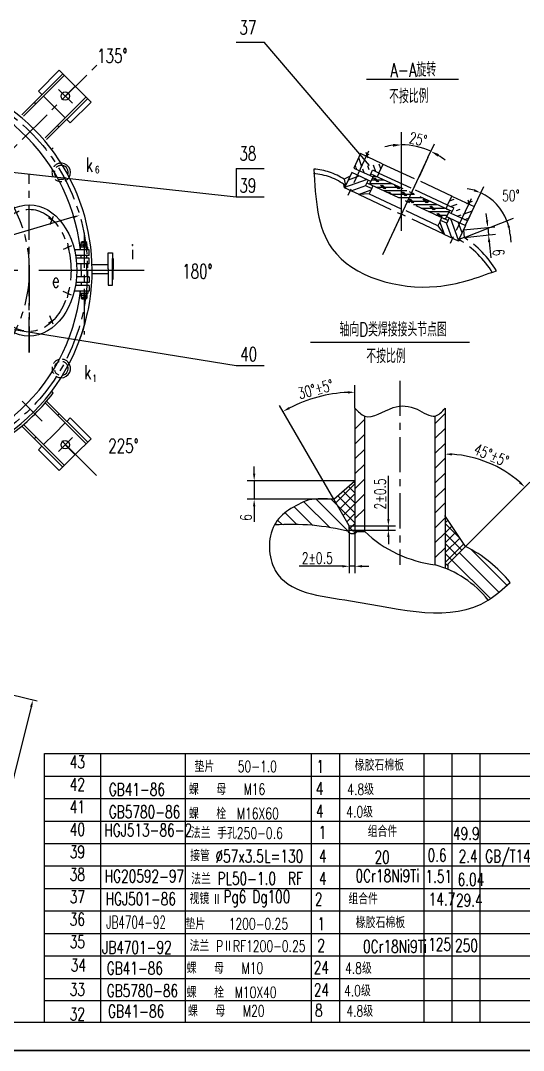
# Model space of a CAD drawing. Extents: x 0 to 594, y 0 to 841.
# Drawn here: x 215.6 to 394.3, y 0 to 366.4 of the extents above; entities that cross this region are included whole.
import ezdxf
from ezdxf.enums import TextEntityAlignment as Align

# ---------------------------------------------------------------- set-up
doc = ezdxf.new("R2010")
doc.units = 0
doc.header["$LTSCALE"] = 10
doc.header["$MEASUREMENT"] = 0
doc.linetypes.add('CENTER', pattern=[2, 1.25, -0.25, 0.25, -0.25])
doc.linetypes.add('HIDDEN', pattern=[0.375, 0.25, -0.125])
doc.layers.get('0').update_dxf_attribs({"linetype": 'CONTINUOUS'})
doc.layers.get('DEFPOINTS').update_dxf_attribs({"linetype": 'CONTINUOUS'})
for name, color, linetype in [('CC', 7, 'CONTINUOUS'), ('CENTER', 1, 'CENTER'), ('DIM', 4, 'CONTINUOUS'), ('FULL', 7, 'CONTINUOUS'), ('HIDDEN', 5, 'HIDDEN'), ('LAYER1', 1, 'CENTER'), ('LAYER2', 5, 'HIDDEN'), ('THIN', 3, 'CONTINUOUS')]:
    doc.layers.add(name, color=color, linetype=linetype)
doc.styles.add('HZ4', font='romans.shx', dxfattribs={"width": 0.7, "height": 4, "bigfont": 'hztxt.shx'})
doc.styles.add('HZ5', font='romans.shx', dxfattribs={"width": 0.7, "height": 5, "bigfont": 'hztxt.shx'})
doc.styles.add('RMO4', font='romans.shx', dxfattribs={"width": 0.7, "height": 4.5})
doc.styles.get("Standard").update_dxf_attribs({"font": 'SIMFANG.TTF', "width": 0.7, "height": 5})
doc.dimstyles.get("Standard").update_dxf_attribs({"dimtxt": 0.18, "dimasz": 0.18, "dimexe": 0.18, "dimexo": 0.0625, "dimgap": 0.09, "dimtad": 0, "dimtih": 1, "dimtoh": 1, "dimdec": 4, "dimzin": 0, "dimdsep": 46, "dimtxsty": 'Standard', "dimcen": 0.09, "dimadec": 0, "dimazin": 0, "dimtfac": 1, "dimtdec": 4, "dimtofl": 0, "dimtmove": 0, "dimatfit": 3, "dimfxl": 1, "dimtolj": 1, "dimtzin": 0, "dimarcsym": 0})
pattern_1 = [(45, (23.3994, 116.8684), (-1.767767, 1.767767), []), (135, (23.3994, 116.8684), (-1.767767, -1.767767), [])]

# ---------------------------------------------------------------- blocks, each defined once
blk = doc.blocks.new('*D27')
at = {"color": 4, "linetype": 'ByBlock'}
for p, q in [((309, 67.68), (309, 52.88)), ((311, 67.68), (311, 52.88)), ((306.5, 55.38), (291.24, 55.38)), ((311, 55.38), (309, 55.38)), ((313.5, 55.38), (316, 55.38))]:
    blk.add_line(p, q, dxfattribs=at)
for points in [[(306.5, 55.8), (306.5, 54.96), (309, 55.38)], [(313.5, 55.8), (313.5, 54.96), (311, 55.38)]]:
    blk.add_solid(points, dxfattribs=at)
at = {"layer": 'DEFPOINTS', "color": 0, "linetype": 'ByBlock'}
for p in [(309, 67.74), (311, 67.74), (309, 55.38)]:
    blk.add_point(p, dxfattribs=at)
at = {"color": 3, "linetype": 'ByBlock', "insert": (297.62, 58.28), "char_height": 4, "attachment_point": 5, "style": 'HZ4'}
blk.add_mtext('\\A1;2±0.5', dxfattribs=at)
blk = doc.blocks.new('*D28')
at = {"color": 4, "linetype": 'ByBlock'}
for p, q in [((275.19, 88.32), (275.19, 90.82)), ((310.93, 85.82), (272.69, 85.82)), ((275.19, 85.82), (275.19, 79.22)), ((303.46, 79.22), (272.69, 79.22)), ((275.19, 76.72), (275.19, 71.16))]:
    blk.add_line(p, q, dxfattribs=at)
for points in [[(274.78, 88.32), (275.61, 88.32), (275.19, 85.82)], [(274.78, 76.72), (275.61, 76.72), (275.19, 79.22)]]:
    blk.add_solid(points, dxfattribs=at)
at = {"layer": 'DEFPOINTS', "color": 0, "linetype": 'ByBlock'}
for p in [(310.99, 85.82), (275.19, 79.22), (303.52, 79.22)]:
    blk.add_point(p, dxfattribs=at)
at = {"color": 3, "linetype": 'ByBlock', "insert": (272.29, 72.69), "char_height": 4, "attachment_point": 5, "rotation": 90, "style": 'HZ4'}
blk.add_mtext('\\A1;6', dxfattribs=at)
blk = doc.blocks.new('*D29')
at = {"color": 4, "linetype": 'ByBlock'}
for p, q in [((311, 111.68), (311, 119.81)), ((303.49, 79.27), (284.23, 112.64))]:
    blk.add_line(p, q, dxfattribs=at)
blk.add_arc((311, 66.28), 51.03, 92.8071, 117.1929, dxfattribs=at)
for points in [[(308.49, 117.66), (308.51, 116.83), (311, 117.31)], [(287.87, 111.3), (287.48, 112.03), (285.48, 110.47)]]:
    blk.add_solid(points, dxfattribs=at)
at = {"layer": 'DEFPOINTS', "color": 0, "linetype": 'ByBlock'}
for p in [(302.13, 116.53), (311, 111.62), (303.52, 79.22), (309, 69.74), (311, 67.74)]:
    blk.add_point(p, dxfattribs=at)
at = {"color": 3, "linetype": 'ByBlock', "insert": (297.04, 118.37), "char_height": 4, "attachment_point": 5, "rotation": 15, "style": 'HZ4'}
blk.add_mtext('\\A1;30°±5°', dxfattribs=at)
blk = doc.blocks.new('*D30')
at = {"color": 4, "linetype": 'ByBlock'}
blk.add_line((350.36, 62.45), (373.21, 85.31), dxfattribs=at)
blk.add_arc((343.07, 55.16), 40.13, 48.5703, 86.4297, dxfattribs=at)
for points in [[(345.56, 94.8), (345.58, 95.63), (343.07, 95.29)], [(369.91, 85.55), (369.34, 84.95), (371.44, 83.54)]]:
    blk.add_solid(points, dxfattribs=at)
at = {"layer": 'DEFPOINTS', "color": 0, "linetype": 'ByBlock'}
for p in [(343.07, 111.62), (363.13, 89.91), (350.31, 62.4), (344.15, 56.25), (343.07, 54.7)]:
    blk.add_point(p, dxfattribs=at)
at = {"color": 3, "linetype": 'ByBlock', "insert": (359.54, 94.91), "char_height": 4, "attachment_point": 5, "rotation": 337.5, "style": 'HZ4'}
blk.add_mtext('\\A1;45°±5°', dxfattribs=at)
blk = doc.blocks.new('*D31')
at = {"color": 4, "linetype": 'ByBlock'}
for p, q in [((322.91, 72.24), (322.91, 87.5)), ((309.06, 69.74), (325.41, 69.74)), ((322.91, 68.28), (322.91, 69.74)), ((309.06, 68.28), (325.41, 68.28)), ((322.91, 65.78), (322.91, 63.28))]:
    blk.add_line(p, q, dxfattribs=at)
for points in [[(322.49, 72.24), (323.33, 72.24), (322.91, 69.74)], [(322.49, 65.78), (323.33, 65.78), (322.91, 68.28)]]:
    blk.add_solid(points, dxfattribs=at)
at = {"layer": 'DEFPOINTS', "color": 0, "linetype": 'ByBlock'}
for p in [(309, 69.74), (322.91, 69.74), (309, 68.28)]:
    blk.add_point(p, dxfattribs=at)
at = {"color": 3, "linetype": 'ByBlock', "insert": (320.01, 81.12), "char_height": 4, "attachment_point": 5, "rotation": 90, "style": 'HZ4'}
blk.add_mtext('\\A1;2±0.5', dxfattribs=at)
blk = doc.blocks.new('*D44')
at = {"color": 4, "linetype": 'ByBlock'}
for p, q in [((381.38, 295.31), (381.13, 297.79)), ((373.04, 291.94), (384.12, 293.07)), ((373.32, 289.26), (384.4, 290.39)), ((381.64, 292.82), (381.91, 290.14)), ((382.17, 287.65), (382.75, 282.03))]:
    blk.add_line(p, q, dxfattribs=at)
for points in [[(381.8, 295.35), (380.97, 295.26), (381.64, 292.82)], [(382.58, 287.69), (381.75, 287.61), (381.91, 290.14)]]:
    blk.add_solid(points, dxfattribs=at)
at = {"layer": 'DEFPOINTS', "color": 0, "linetype": 'ByBlock'}
for p in [(372.98, 291.93), (381.91, 290.14), (373.26, 289.25)]:
    blk.add_point(p, dxfattribs=at)
at = {"color": 3, "linetype": 'ByBlock', "insert": (385.47, 283.9), "char_height": 4, "attachment_point": 5, "rotation": 275.8668, "style": 'HZ4'}
blk.add_mtext('\\A1;6', dxfattribs=at)
blk = doc.blocks.new('*D84')
at = {"color": 4, "linetype": 'ByBlock'}
for p, q in [((187.28, 132.84), (221.38, 124.32)), ((219.32, 122.26), (201.49, 50.88)), ((165.82, 57.21), (202.34, 48.09))]:
    blk.add_line(p, q, dxfattribs=at)
for points in [[(218.92, 122.36), (219.72, 122.16), (219.93, 124.69)], [(201.09, 50.98), (201.9, 50.78), (200.89, 48.45)]]:
    blk.add_solid(points, dxfattribs=at)
at = {"layer": 'DEFPOINTS', "color": 0, "linetype": 'ByBlock'}
for p in [(187.22, 132.85), (165.76, 57.22), (200.89, 48.45)]:
    blk.add_point(p, dxfattribs=at)
at = {"color": 3, "linetype": 'ByBlock', "insert": (203.85, 73.33), "char_height": 4.5, "attachment_point": 5, "rotation": 75.9773, "style": 'RMO4'}
blk.add_mtext('\\A1;1000', dxfattribs=at)
blk = doc.blocks.new('*D100')
at = {"color": 4, "linetype": 'ByBlock'}
blk.add_line((234.14, 296.41), (105.02, 258.63), dxfattribs=at)
for points in [[(234.03, 296.81), (234.26, 296.01), (236.54, 297.11)], [(104.9, 259.03), (105.13, 258.23), (102.62, 257.93)]]:
    blk.add_solid(points, dxfattribs=at)
at = {"layer": 'DEFPOINTS', "color": 0, "linetype": 'ByBlock'}
for p in [(236.54, 297.11), (102.62, 257.93)]:
    blk.add_point(p, dxfattribs=at)
at = {"color": 3, "linetype": 'ByBlock', "insert": (168.7, 280.54), "char_height": 4.5, "attachment_point": 5, "rotation": 16.3101, "style": 'RMO4'}
blk.add_mtext('\\A1;∅1310', dxfattribs=at)

msp = doc.modelspace()

# ---------------------------------------------------------------- hatches: boundary and pattern name
h = msp.add_hatch()
h.set_pattern_fill('ANSI31', color=3, scale=0.64, angle=65, style=0)
h.set_pattern_definition([(110, (-109.5418, 311.1828), (-1.909455, -0.694985), [])])
edge = h.paths.add_edge_path()
edge.add_line((342.95875, 312.12548), (344.45186, 315.32748))
edge.add_line((342.95875, 312.12548), (340.75281, 313.15412))
edge.add_line((339.81759, 311.25127), (340.71346, 313.17247))
edge.add_line((334.04401, 313.94353), (339.81759, 311.25127))
edge.add_line((336.433, 319.06674), (334.04401, 313.94353))
edge.add_line((344.13111, 315.47705), (336.433, 319.06674))
h = msp.add_hatch()
h.set_pattern_fill('ANSI31', color=3, scale=0.64, angle=-25, style=0)
h.set_pattern_definition([(20, (-109.5418, 311.1828), (-0.694985, 1.909455), [])])
h.paths.add_polyline_path([(335.89122, 304.50601), (330.75915, 306.89913), (333.29745, 312.34253), (339.07103, 309.65027), (338.17516, 307.72907), (340.42044, 306.68207), (339.52457, 304.76087)])
h = msp.add_hatch()
h.set_pattern_fill('ANSI31', color=3, scale=0.64, angle=65, style=0)
h.set_pattern_definition([(20, (657.4757, -46.4834), (0.694985, -1.909455), [])])
edge = h.paths.add_edge_path()
edge.add_line((367.3361, 300.75813), (368.82922, 303.96013))
edge.add_line((367.3361, 300.75813), (369.54204, 299.72948))
edge.add_line((368.68552, 297.78993), (369.58139, 299.71113))
edge.add_line((374.4591, 295.09767), (368.68552, 297.78993))
edge.add_line((376.84809, 300.22087), (374.4591, 295.09767))
edge.add_line((369.14998, 303.81056), (376.84809, 300.22087))
h = msp.add_hatch()
h.set_pattern_fill('ANSI31', color=3, scale=0.64, angle=-25, style=0)
h.set_pattern_definition([(110, (657.4757, -46.4834), (1.909455, 0.694985), [])])
h.paths.add_polyline_path([(366.04217, 290.44639), (371.17424, 288.05326), (373.71254, 293.49667), (367.93896, 296.18893), (367.04309, 294.26773), (364.7978, 295.31472), (363.90193, 293.39352)])
at = {"layer": 'FULL'}
h = msp.add_hatch(dxfattribs=at)
h.set_pattern_fill('CORK', color=3, scale=10, style=0)
h.set_pattern_definition([(0, (-0.8369, -37.8117), (0, 1.25), []), (135, (-0.212, -38.4367), (-2.5, -2.5), [1.767767, -1.767767]), (135, (0.1006, -38.4367), (-2.5, -2.5), [1.767767, -1.767767]), (135, (0.413, -38.4367), (-2.5, -2.5), [1.767767, -1.767767])])
h.paths.add_polyline_path([(350.96669, 302.93375), (350.96669, 306.83201), (341.07848, 311.44296), (339.58536, 308.24096)])
h.paths.add_polyline_path([(366.52876, 295.67704), (368.02188, 298.87905), (354.55018, 305.161), (353.05706, 301.959)])
h.paths.add_polyline_path([(354.55018, 305.161), (350.96669, 306.83201), (350.96669, 302.93375), (353.05706, 301.959)])
at = {"layer": 'THIN'}
h = msp.add_hatch(dxfattribs=at)
h.set_pattern_fill('ANSI37', color=256, scale=20, style=0)
h.set_pattern_definition(pattern_1)
edge = h.paths.add_edge_path()
edge.add_line((332.39576, 186.60856), (326.92335, 196.08704))
edge.add_line((326.92335, 196.08704), (334.39293, 202.68897))
edge.add_line((334.39576, 202.04392), (334.39576, 184.60856))
edge.add_line((332.39576, 184.60856), (332.39576, 186.60856))
edge.add_arc((333.55218, 185.94022), 2.09645, 216.2643265, 313.3581592)
h = msp.add_hatch(dxfattribs=at)
h.set_pattern_fill('ANSI31', color=256, scale=30, angle=90, style=0)
h.set_pattern_definition([(135, (23.3994, 116.8684), (-2.65165, -2.65165), [])])
edge = h.paths.add_edge_path()
edge.add_spline(control_points=[(317.99122, 195.94482), (315.51525, 194.85571), (310.81168, 192.78674), (306.98944, 189.10864), (305.79851, 186.95509)], knot_values=[0, 0, 0, 0, 8.086641915, 15.36205165, 15.362051651, 15.362051651, 15.362051651], degree=3, periodic=0)
edge.add_arc((311.61614, 100.98684), 86.16487, 76.044921, 93.8714116, ccw=False)
edge.add_line((332.39576, 184.60856), (332.39576, 186.60856))
edge.add_line((332.39576, 186.60856), (326.92335, 196.08704))
edge.add_arc((323.23916, 146.91215), 49.31271, 85.7153954, 96.1090773)
edge = h.paths.add_edge_path()
edge.add_spline(control_points=[(381.81128, 160.23028), (384.51811, 161.94309), (387.05902, 164.22264), (389.59993, 166.5022)], knot_values=[109.343336583, 109.343336583, 109.343336583, 109.343336583, 119.343336583, 119.343336583, 119.343336583, 119.343336583], degree=3, periodic=0)
edge.add_arc((352.52718, 136.64886), 47.59843, 38.8432319, 63.5727381)
edge.add_line((373.7114, 179.27326), (367.55261, 173.11447))
edge.add_line((367.55261, 173.11447), (367.55261, 171.11447))
edge.add_arc((352.52718, 136.64886), 37.59843, 38.8432319, 66.4449972, ccw=False)
h = msp.add_hatch(dxfattribs=at)
h.set_pattern_fill('ANSI37', color=256, scale=20, style=0)
h.set_pattern_definition(pattern_1)
h.paths.add_polyline_path([(366.47096, 171.56609, -0.007794309), (367.55261, 171.11447), (367.55261, 173.11447), (373.7114, 179.27326), (366.47096, 190.09138)])
h.paths.add_polyline_path([(315.29832, 178.14718), (326.73536, 178.14718), (326.73536, 172.14718), (315.29832, 172.14718)], flags=9)

# ---------------------------------------------------------------- linework, layer by layer
at = {"color": 4}
msp.add_line((350.96669, 291.63468), (350.96669, 326.68378), dxfattribs=at)
at = {"color": 4, "linetype": 'ByBlock'}
for p, q in [((360.37334, 317.64881), (362.68319, 322.60231)), ((373.73895, 293.55331), (380.18697, 307.38111)), ((373.31498, 289.27238), (390.78219, 296.0735)), ((389.61341, 290.30305), (389.88123, 287.55958))]:
    msp.add_line(p, q, dxfattribs=at)
at = {"color": 7}
for p, q in [((244, 105.61595), (244, 10)), ((274, 105.61595), (274, 10))]:
    msp.add_line(p, q, dxfattribs=at)
at = {"color": 4, "linetype": 'ByBlock'}
for centre, radius, start, end in [((350.96669, 297.4762), 24.72359, 96.9566328, 103.9132657), ((350.96669, 297.4762), 24.72359, 65, 90), ((350.96669, 297.4762), 24.72359, 51.0867343, 58.0433672), ((371.39393, 288.5244), 18.30609, 72.830783, 80.661566), ((371.39393, 288.5244), 18.30609, 21.2741863, 65), ((371.39393, 288.5244), 18.30609, 5.5757496, 21.2741863), ((371.39393, 288.5244), 18.30609, 5.6126203, 13.4434033)]:
    msp.add_arc(centre, radius, start, end, dxfattribs=at)
for centre, radius, start, end in [((230.00443, 312.40598), 3.29526, 328.4421874, 102.000438), ((230.00443, 312.40598), 2.47884, 340.29799, 79.70201), ((230.00443, 242.63423), 3.29526, 268.4421874, 42.000438), ((230.00443, 242.63423), 2.47884, 280.29799, 19.70201)]:
    msp.add_arc(centre, radius, start, end)
msp.add_ellipse((218.58033, 277.5201), major_axis=(0.05407, 23.36996), ratio=0.724906353)
at = {"color": 3}
msp.add_spline([(319.77954, 313.54774), (326.37471, 285.17935), (363.48959, 271.79329), (384.73528, 277.39843)], degree=3, dxfattribs=at)
at = {"color": 4, "linetype": 'ByBlock'}
for points in [[(347.94189, 322.51686), (348.00256, 321.5187), (350.96669, 322.19979)], [(363.81392, 318.01341), (364.29074, 318.8924), (361.41534, 319.88338)], [(376.94769, 306.40348), (376.6479, 305.62594), (379.13042, 305.11534)], [(388.80075, 292.65597), (389.59612, 292.9046), (388.45255, 295.16642)]]:
    msp.add_solid(points, dxfattribs=at)
at = {"layer": 'CENTER'}
msp.add_circle((169.58033, 277.5201), 69.77174, dxfattribs=at)
msp.add_ellipse((218.58033, 277.5201), major_axis=(0, 21.74179), ratio=0.68536378, dxfattribs=at)
at = {"layer": 'DEFPOINTS', "color": 0, "linetype": 'ByBlock'}
for p in [(350.96669, 326.68378), (383.05658, 302.63451), (373.71254, 293.49667), (350.96669, 291.63468), (371.17424, 288.05326), (371.39393, 288.5244), (373.25674, 289.24971), (344.24766, 283.06719)]:
    msp.add_point(p, dxfattribs=at)
at = {"layer": 'DEFPOINTS', "color": 4, "linetype": 'ByBlock'}
for p in [(358.0575, 321.16114), (360.37334, 317.64881)]:
    msp.add_point(p, dxfattribs=at)
at = {"layer": 'DIM'}
for p, q in [((339.58591, 314.85748), (302.19545, 358.72524)), ((208.24619, 312.92243), (292.19545, 303.73667)), ((292.19545, 313.73667), (292.19545, 303.73667)), ((119.43551, 271.50859), (292.19545, 243.73667))]:
    msp.add_line(p, q, dxfattribs=at)
at = {"layer": 'DIM', "color": 3}
msp.add_line((594, 0), (0, 0), dxfattribs=at)
at = {"layer": 'FULL'}
for p, q in [((292.19545, 358.72524), (302.19545, 358.72524)), ((229.29478, 348.75471), (221.87016, 341.33009)), ((234.97332, 343.07617), (229.29478, 348.75471)), ((215.95773, 332.89942), (230.5539, 347.49559)), ((231.11959, 346.9299), (216.5694, 332.37972)), ((221.87016, 341.33009), (223.12928, 340.07097)), ((235.0428, 343.18901), (234.95164, 343.09785)), ((234.97332, 343.07617), (240.65186, 337.39763)), ((235.08617, 343.14565), (234.995, 343.05449)), ((221.00803, 336.81835), (220.44235, 337.38403)), ((223.69497, 339.50528), (227.5487, 335.65155)), ((238.82705, 339.22244), (224.27687, 324.67225)), ((224.79657, 324.06058), (239.39274, 338.65675)), ((240.65186, 337.39763), (233.22724, 329.97301)), ((231.40243, 331.79782), (227.5487, 335.65155)), ((233.22724, 329.97301), (231.96812, 331.23213)), ((228.7155, 329.11088), (229.28118, 328.5452)), ((292.19545, 313.73667), (302.19545, 313.73667)), ((330.75915, 306.89913), (330.48674, 308.03729)), ((332.67201, 311.00127), (330.55757, 310.01492)), ((330.55757, 310.01492), (331.12051, 307.69197)), ((292.19545, 303.73667), (302.19545, 303.73667)), ((225.42134, 296.3025), (227.6907, 294.77535)), ((227.11741, 296.6441), (225.99403, 293.71542)), ((372.98145, 291.92883), (373.25674, 289.24971)), ((233.60349, 286.27843), (230.73824, 285.00189)), ((232.16264, 287.23619), (232.68746, 284.55165)), ((237.42655, 287.72349), (237.12655, 287.42349)), ((237.12655, 285.74499), (237.12655, 287.42349)), ((239.06879, 287.2549), (237.14024, 287.2549)), ((238.78779, 287.72349), (237.42655, 287.72349)), ((239.08779, 287.42349), (238.78779, 287.72349)), ((239.08779, 285.74499), (239.08779, 287.42349)), ((371.17424, 288.05326), (371.8518, 288.24535)), ((373.25674, 289.24971), (371.39393, 288.5244)), ((239.90497, 284.85846), (234.67261, 284.85846)), ((239.90497, 282.85846), (235.07938, 282.85846)), ((236.67113, 285.74499), (236.67113, 284.85987)), ((239.48577, 285.74499), (236.67113, 285.74499)), ((237.12655, 281.85846), (237.12655, 282.85846)), ((239.08779, 281.85846), (239.08779, 282.85846)), ((239.48577, 284.85987), (239.48577, 285.74499)), ((239.90497, 282.85846), (239.90497, 284.85846)), ((246.62753, 278.06362), (246.62753, 283.81362)), ((246.62753, 283.81362), (248.22753, 283.81362)), ((248.22753, 283.81362), (248.22753, 278.06362)), ((239.90497, 281.85846), (235.23173, 281.85846)), ((239.90497, 279.85846), (235.43898, 279.85846)), ((237.12655, 277.5201), (237.12655, 279.85846)), ((239.08779, 277.5201), (239.08779, 279.85846)), ((239.90497, 279.80287), (239.90497, 281.85846)), ((240.94808, 279.66571), (246.62753, 279.66571)), ((248.22753, 281.78667), (248.47442, 281.78667)), ((248.22753, 278.06362), (248.22753, 281.78667)), ((248.47442, 281.78667), (248.47442, 277.97054)), ((239.90497, 275.18175), (235.43898, 275.18175)), ((237.12655, 277.5201), (237.12655, 275.18175)), ((239.08779, 277.5201), (239.08779, 275.18175)), ((239.90497, 275.23734), (239.90497, 273.18175)), ((240.94808, 276.46571), (246.62753, 276.46571)), ((246.62753, 278.0678), (246.62753, 272.3178)), ((248.22753, 278.0678), (248.22753, 274.34475)), ((248.22753, 272.3178), (248.22753, 278.0678)), ((248.47442, 274.34475), (248.47442, 278.16088)), ((239.90497, 272.18175), (235.07938, 272.18175)), ((239.90497, 273.18175), (235.23173, 273.18175)), ((237.12655, 273.18175), (237.12655, 272.18175)), ((239.08779, 273.18175), (239.08779, 272.18175)), ((239.90497, 272.18175), (239.90497, 270.18175)), ((246.62753, 272.3178), (248.22753, 272.3178)), ((248.22753, 274.34475), (248.47442, 274.34475)), ((233.60349, 268.76178), (230.73824, 270.03832)), ((232.16264, 267.80402), (232.68746, 270.48856)), ((239.90497, 270.18175), (234.67261, 270.18175)), ((236.67113, 269.29522), (236.67113, 270.18034)), ((239.48577, 269.29522), (236.67113, 269.29522)), ((237.12655, 269.29522), (237.12655, 267.61672)), ((237.42655, 267.31672), (237.12655, 267.61672)), ((239.06879, 267.78531), (237.14024, 267.78531)), ((239.08779, 267.61672), (238.78779, 267.31672)), ((239.08779, 269.29522), (239.08779, 267.61672)), ((239.48577, 270.18034), (239.48577, 269.29522)), ((238.78779, 267.31672), (237.42655, 267.31672)), ((225.42134, 258.73771), (227.6907, 260.26486)), ((227.11741, 258.39611), (225.99403, 261.32479)), ((318.66507, 251.9343), (375.15741, 251.9343)), ((292.19545, 243.73667), (302.19545, 243.73667)), ((224.79657, 230.97963), (239.39274, 216.38346)), ((238.82705, 215.81777), (224.27687, 230.36796)), ((334.39576, 228.48947), (334.39576, 202.04392)), ((366.47096, 228.48947), (366.47096, 171.56609)), ((228.7155, 225.92933), (229.28118, 226.49501)), ((233.22724, 225.0672), (231.96812, 223.80808)), ((240.65186, 217.64258), (233.22724, 225.0672)), ((337.89576, 184.60856), (337.89576, 225.70338)), ((362.97096, 172.76768), (362.97096, 225.70338)), ((215.95773, 222.14079), (230.5539, 207.54462)), ((231.11959, 208.11031), (216.5694, 222.66049)), ((231.40243, 223.24239), (227.5487, 219.38866)), ((221.00803, 218.22186), (220.44235, 217.65618)), ((223.69497, 215.53493), (227.5487, 219.38866)), ((234.97332, 211.96404), (240.65186, 217.64258)), ((221.87016, 213.71012), (223.12928, 214.96924)), ((229.29478, 206.2855), (221.87016, 213.71012)), ((234.97332, 211.96404), (229.29478, 206.2855)), ((235.0428, 211.85119), (234.95164, 211.94236)), ((235.08617, 211.89456), (234.995, 211.98572)), ((326.92335, 196.08704), (334.39293, 202.68897)), ((334.39576, 202.04392), (334.39576, 184.60856)), ((332.39576, 186.60856), (326.92335, 196.08704)), ((373.7114, 179.27326), (366.34752, 190.27581)), ((332.39576, 184.60856), (332.39576, 186.60856)), ((334.39576, 184.60856), (337.89576, 184.60856)), ((367.55261, 173.11447), (373.7114, 179.27326)), ((367.55261, 171.11447), (367.55261, 173.11447)), ((25, 10), (584, 10))]:
    msp.add_line(p, q, dxfattribs=at)
for centre, radius in [((231.43086, 339.53371), 1.5), ((238.10717, 286.47391), 0.38827), ((238.10717, 268.5663), 0.38827), ((231.43086, 215.5065), 1.5)]:
    msp.add_circle(centre, radius, dxfattribs=at)
for centre, radius, start, end in [((169.58033, 277.5201), 67.61008, 6.2311224, 353.7688776), ((333.55218, 185.94022), 2.09645, 216.2643265, 313.3581592)]:
    msp.add_arc(centre, radius, start, end, dxfattribs=at)
at = {"layer": 'HIDDEN'}
for centre, radius, start, end in [((230.00443, 312.40598), 3.29526, 99.0877731, 328.4421874), ((230.00443, 312.40598), 2.47884, 79.70201, 340.29799), ((230.00443, 242.63423), 3.29526, 39.0877731, 268.4421874), ((230.00443, 242.63423), 2.47884, 19.70201, 280.29799)]:
    msp.add_arc(centre, radius, start, end, dxfattribs=at)
at = {"layer": 'LAYER1'}
for p, q in [((173.67099, 281.61076), (244.14093, 352.08071)), ((231.41424, 339.55034), (229.05047, 341.91411)), ((229.05047, 341.91411), (233.9553, 337.00928)), ((234.94978, 343.08587), (231.41424, 339.55034)), ((218.59789, 248.3515), (218.59789, 311.7037)), ((238.10717, 290.93701), (238.10717, 254.66127)), ((239.3294, 286.47391), (236.56689, 286.47391)), ((218.58033, 277.5201), (218.59789, 248.3515)), ((239.3294, 268.5663), (236.56689, 268.5663)), ((350.43336, 238.24078), (350.43336, 172.76768)), ((229.05047, 213.1261), (233.9553, 218.03093)), ((231.41424, 215.48987), (229.05047, 213.1261)), ((234.94978, 211.95434), (231.41424, 215.48987))]:
    msp.add_line(p, q, dxfattribs=at)
at = {"layer": 'LAYER1', "color": 7, "linetype": 'Continuous'}
for p, q in [((338.5288, 345.53475), (371.22835, 345.53475)), ((227.14624, 321.11059), (226.57317, 320.54175)), ((337.92833, 318.3029), (339.52565, 318.88428)), ((338.30447, 319.60827), (339.05554, 317.54471)), ((376.05996, 302.00259), (373.99641, 301.25152)), ((375.30178, 300.87538), (374.7204, 302.4727)), ((227.14624, 233.92962), (226.57317, 234.49846))]:
    msp.add_line(p, q, dxfattribs=at)
at = {"layer": 'LAYER1', "color": 7}
for p, q in [((336.433, 319.06674), (334.04401, 313.94353)), ((344.13111, 315.47705), (336.433, 319.06674)), ((342.95875, 312.12548), (344.45186, 315.32748)), ((344.13111, 315.47705), (356.64054, 309.6438)), ((333.29745, 312.34253), (330.75915, 306.89913)), ((339.07103, 309.65027), (333.29745, 312.34253)), ((334.04401, 313.94353), (339.81759, 311.25127)), ((341.07848, 311.44296), (339.58536, 308.24096)), ((339.81759, 311.25127), (340.71346, 313.17247)), ((340.11621, 311.89167), (354.55018, 305.161)), ((342.95875, 312.12548), (340.75281, 313.15412)), ((342.95875, 312.12548), (342.35761, 310.83634)), ((342.95875, 312.12548), (355.14742, 306.4418)), ((339.07103, 309.65027), (338.17516, 307.72907)), ((338.6231, 308.68967), (353.05706, 301.959)), ((339.07103, 309.65027), (340.0166, 309.20934)), ((339.81759, 311.25127), (340.76316, 310.81034)), ((369.14998, 303.81056), (356.64054, 309.6438)), ((335.89122, 304.50601), (330.75915, 306.89913)), ((339.52457, 304.76087), (335.89122, 304.50601)), ((335.89122, 304.50601), (350.96669, 297.4762)), ((338.17516, 307.72907), (340.42044, 306.68207)), ((340.42044, 306.68207), (339.52457, 304.76087)), ((339.52457, 304.76087), (351.63694, 299.11278)), ((340.42044, 306.68207), (340.92333, 307.76052)), ((368.98414, 298.43033), (354.55018, 305.161)), ((367.3361, 300.75813), (355.14742, 306.4418)), ((367.49102, 295.22833), (353.05706, 301.959)), ((367.3361, 300.75813), (366.73497, 299.46899)), ((367.3361, 300.75813), (368.82922, 303.96013)), ((367.3361, 300.75813), (369.54204, 299.72948)), ((369.14998, 303.81056), (376.84809, 300.22087)), ((366.04217, 290.44639), (350.96669, 297.4762)), ((363.90193, 293.39352), (351.78957, 299.04161)), ((368.02188, 298.87905), (366.52876, 295.67704)), ((368.68552, 297.78993), (367.73995, 298.23086)), ((368.68552, 297.78993), (369.58139, 299.71113)), ((374.4591, 295.09767), (368.68552, 297.78993)), ((376.84809, 300.22087), (374.4591, 295.09767)), ((364.7978, 295.31472), (363.90193, 293.39352)), ((363.90193, 293.39352), (366.04217, 290.44639)), ((364.7978, 295.31472), (365.30069, 296.39317)), ((367.04309, 294.26773), (364.7978, 295.31472)), ((367.93896, 296.18893), (366.99339, 296.62986)), ((367.93896, 296.18893), (367.04309, 294.26773)), ((367.93896, 296.18893), (373.71254, 293.49667)), ((373.71254, 293.49667), (371.17424, 288.05326)), ((366.04217, 290.44639), (371.17424, 288.05326))]:
    msp.add_line(p, q, dxfattribs=at)
at = {"layer": 'LAYER1', "ltscale": 3}
msp.add_line((259.52035, 277.5201), (163.79526, 277.5201), dxfattribs=at)
at = {"layer": 'LAYER1', "ltscale": 4}
msp.add_line((173.67099, 273.42945), (242.57383, 204.5266), dxfattribs=at)
at = {"layer": 'LAYER1'}
msp.add_circle((169.58033, 277.5201), 49, dxfattribs=at)
at = {"layer": 'LAYER1', "color": 7, "linetype": 'Continuous'}
for centre, radius, start, end in [((169.58033, 277.5201), 71.4, 339.6464762, 267.6742154), ((169.58033, 277.5201), 71.4, 267.6742154, 347.8727231), ((169.51568, 277.42168), 72.2, 307.0407649, 322.9592351), ((323.23916, 146.91215), 49.31271, 85.7153954, 96.1090773), ((368.49023, 216.96818), 44.54208, 226.5933917, 262.8996906), ((352.52718, 136.64886), 47.59843, 38.8432319, 63.5727381), ((352.52718, 136.64886), 37.59843, 38.8432319, 73.8727356)]:
    msp.add_arc(centre, radius, start, end, dxfattribs=at)
at = {"layer": 'LAYER1', "color": 7}
for centre, radius, start, end in [((318.20086, 290.52404), 21.47776, 52.875539, 86.0775145), ((318.20086, 290.52404), 23.07776, 57.6263706, 86.0775145), ((353.47239, 258.60319), 34.87779, 31.0142703, 59.084876), ((353.47239, 258.60319), 36.47779, 31.0142703, 57.1550903)]:
    msp.add_arc(centre, radius, start, end, dxfattribs=at)
at = {"layer": 'LAYER2', "color": 1, "linetype": 'CENTER'}
for p, q in [((339.29848, 319.9724), (331.87396, 304.05047)), ((375.69997, 302.99811), (368.27545, 287.07618))]:
    msp.add_line(p, q, dxfattribs=at)
at = {"layer": 'LAYER2', "color": 4, "ltscale": 3}
msp.add_line((360.37334, 317.64881), (344.24766, 283.06719), dxfattribs=at)
at = {"layer": 'LAYER2', "color": 4, "linetype": 'Continuous', "ltscale": 3}
msp.add_line((360.37334, 317.64881), (344.24766, 283.06719), dxfattribs=at)
at = {"layer": 'THIN'}
for p, q in [((334.39576, 221.0361), (337.89576, 224.5361)), ((362.97096, 223.0948), (366.47096, 226.5948)), ((362.97096, 217.7915), (366.47096, 221.2915)), ((334.39576, 215.7328), (337.89576, 219.2328)), ((334.39576, 210.4295), (337.89576, 213.9295)), ((362.97096, 212.4882), (366.47096, 215.9882)), ((362.97096, 207.1849), (366.47096, 210.6849)), ((334.39576, 205.1262), (337.89576, 208.6262)), ((362.97096, 201.8816), (366.47096, 205.3816)), ((334.39576, 199.8229), (337.89576, 203.3229)), ((334.39576, 194.5196), (337.89576, 198.0196)), ((362.97096, 196.5783), (366.47096, 200.0783)), ((362.97096, 191.275), (366.47096, 194.775)), ((334.39576, 189.2163), (337.89576, 192.7163)), ((362.97096, 185.9717), (366.47096, 189.4717)), ((362.97096, 180.6684), (366.47096, 184.1684)), ((362.97096, 175.36509), (366.47096, 178.86509)), ((224, 105.61595), (404, 105.61595)), ((224, 97.61595), (404, 97.61595)), ((224, 89.61595), (404, 89.61595)), ((224, 81.61595), (404, 81.61595)), ((224, 73.61595), (404, 73.61595)), ((224, 65.61595), (404, 65.61595)), ((224, 57.61595), (404, 57.61595)), ((224, 49.61595), (404, 49.61595)), ((224, 41.61595), (404, 41.61595)), ((224, 33.61595), (404, 33.61595)), ((224, 25.61595), (404, 25.61595)), ((404, 17.61595), (224, 17.61595)), ((0, 0), (594, 0))]:
    msp.add_line(p, q, dxfattribs=at)
at = {"layer": 'THIN', "color": 7}
for p, q in [((224, 10), (224, 105.61595)), ((319, 10), (319, 105.61595)), ((329, 10), (329, 105.61595)), ((359, 10), (359, 105.61595)), ((369, 10), (369, 105.61595)), ((379, 10), (379, 105.61595))]:
    msp.add_line(p, q, dxfattribs=at)
msp.add_arc((311.61614, 100.98684), 86.16487, 76.044921, 93.8714116, dxfattribs=at)
at = {"layer": 'THIN'}
for points in [[(334.39576, 228.48947), (337.89576, 225.70338), (348.00322, 228.69749), (356.58362, 228.10638), (362.97096, 225.70338), (366.47096, 228.48947)], [(317.99122, 195.94482), (310.80751, 192.23159), (305.79851, 186.95509), (306.11297, 170.77407), (332.85763, 159.97426), (381.81128, 160.23028), (389.59993, 166.5022)]]:
    msp.add_spline(points, degree=3, dxfattribs=at)

# ---------------------------------------------------------------- texts
at = {"color": 3, "linetype": 'ByBlock', "insert": (356.8861, 324.1769), "char_height": 4, "attachment_point": 5, "rotation": 347.5, "style": 'HZ4'}
msp.add_mtext('\\A1;25°', dxfattribs=at)
at = {"layer": 'CC', "color": 3, "style": 'HZ5', "width": 0.7}
for s, p in [('A-A旋转', (347.04064, 346.264)), ('不按比例', (346.60848, 336.88456))]:
    msp.add_text(s, height=5, rotation=1, dxfattribs=at).set_placement(p)
at = {"layer": 'DIM', "insert": (389.83506, 304.12215), "char_height": 4, "attachment_point": 5, "style": 'HZ4'}
msp.add_mtext('50°', dxfattribs=at)
at = {"layer": 'FULL', "color": 3, "style": 'HZ5', "width": 0.7}
for s, p in [('轴向D类焊接接头节点图', (328.93428, 254.01472)), ('不按比例', (338.46173, 244.52867))]:
    msp.add_text(s, height=5, dxfattribs=at).set_placement(p)
at = {"layer": 'THIN'}
for s, height, style, width, p in [('37', 5, 'RMO4', 0.7, (293.34403, 361.39621)), ('135%%d', 5, 'RMO4', 0.7, (242.75147, 351.40813)), ('38', 5, 'RMO4', 0.7, (293.34403, 316.61647)), ('k', 5, 'RMO4', 0.7, (238.69692, 312.63207)), ('6', 2.5, 'RMO4', 0.7, (242.04825, 312.12486)), ('39', 5, 'RMO4', 0.7, (293.34403, 305.24601)), ('i', 5, 'RMO4', 0.7, (254.75388, 281.54189)), ('180%%d', 5, 'RMO4', 0.7, (273.00772, 274.68804)), ('e', 5, 'RMO4', 0.7, (226.72713, 271.3778)), ('40', 5, 'RMO4', 0.7, (293.64075, 245.20839)), ('k', 5, 'RMO4', 0.7, (238.09843, 238.7929)), ('1', 2.5, 'RMO4', 0.7, (241.15052, 237.89753)), ('225%%d', 5, 'RMO4', 0.7, (246.72403, 212.58145)), ('43', 4.5, 'RMO4', 0.7, (233.03808, 100.38778)), ('1', 4.5, 'RMO4', 0.7, (320.71474, 98.78407)), ('椽胶石棉板', 4, 'HZ4', 0.7, (334.37661, 99.49699)), ('42', 4.5, 'RMO4', 0.7, (233.03808, 92.38778)), ('蜾   母   M16', 4, 'HZ4', 0.7, (275.36377, 90.92217)), ('4', 4.5, 'RMO4', 0.7, (320.51894, 90.88314)), ('4.8级', 4, 'HZ4', 0.7, (331.69406, 90.88314)), ('GB41-86', 4.5, 'RMO4', 0.7, (246.91718, 90.60429)), ('41', 4.5, 'RMO4', 0.7, (233.03808, 84.38778)), ('GB5780-86', 4.5, 'RMO4', 0.7, (246.91718, 82.62654)), ('蜾   栓  M16X60', 4, 'HZ4', 0.7, (275.36377, 82.29319)), ('4', 4.5, 'RMO4', 0.7, (320.57877, 82.88237)), ('4.0级', 4, 'HZ4', 0.7, (331.33734, 82.8701)), ('40', 4.5, 'RMO4', 0.7, (233.03808, 76.38778)), ('HGJ513-86-2', 4.5, 'RMO4', 0.7, (245.35488, 76.1396)), ('法兰', 4, 'HZ4', 0.7, (276.07767, 75.43634)), ('手孔250-0.6', 4, 'HZ4', 0.7, (285.44384, 75.31508)), ('1', 4.5, 'RMO4', 0.7, (321.49259, 75.31508)), ('组合件', 4, 'HZ4', 0.7, (338.96126, 75.94894)), ('49.9', 4.5, 'RMO4', 0.7, (369.29586, 74.91197)), ('39', 4.5, 'RMO4', 0.7, (233.03808, 68.38778)), ('接管', 4, 'HZ4', 0.7, (275.83138, 67.33639)), ('%%C57x3.5', 4.5, 'RMO4', 0.7, (284.83707, 66.85504)), ('L=130', 4.5, 'RMO4', 0.7, (302.14046, 66.85504)), ('4', 4.5, 'RMO4', 0.7, (321.60679, 66.85504)), ('20', 4.5, 'RMO4', 0.7, (341.38962, 66.49857)), ('0.6', 4.5, 'RMO4', 0.7, (360.2365, 67.19376)), ('2.4', 4.5, 'RMO4', 0.7, (371.29599, 66.81278)), ('GB/T14967', 4.5, 'RMO4', 0.7, (380.72674, 66.85504)), ('38', 4.5, 'RMO4', 0.7, (233.03808, 60.38778)), ('HG20592-97', 4.5, 'RMO4', 0.7, (245.46907, 59.75753)), ('法兰', 4, 'HZ4', 0.7, (276.19187, 59.05427)), ('PL50-1.0  RF', 4.5, 'RMO4', 0.7, (285.55804, 58.93301)), ('4', 4.5, 'RMO4', 0.7, (321.60679, 58.93301)), ('0Cr18Ni9Ti', 4.5, 'RMO4', 0.7, (334.62763, 59.88752)), ('1.51', 4.5, 'RMO4', 0.7, (359.49465, 59.67283)), ('6.04', 4.5, 'RMO4', 0.7, (370.9355, 58.5299)), ('37', 4.5, 'RMO4', 0.7, (233.03808, 52.38778)), ('HGJ501-86', 4.5, 'RMO4', 0.7, (245.79201, 51.65131)), ('视镜', 4, 'HZ4', 0.7, (275.61873, 52.03145)), ('Ⅱ', 4, 'HZ4', 0.7, (283.56593, 51.73491)), ('Pg6 Dg100', 4.5, 'RMO4', 0.7, (287.68243, 52.4532)), ('2', 4.5, 'RMO4', 0.7, (320.17456, 51.54701)), ('组合件', 4, 'HZ4', 0.7, (332.09675, 51.94729)), ('14.7', 4.5, 'RMO4', 0.7, (360.62114, 51.54701)), ('29.4', 4.5, 'RMO4', 0.7, (370.35431, 51.18689)), ('3', 4.5, 'RMO4', 0.7, (233.03808, 44.38778)), ('36', 4.5, 'RMO4', 0.7, (233.03808, 44.38778)), ('JB4704-92', 4.5, 'RMO4', 0.6, (246.03252, 43.32448)), ('椽胶石棉板', 4, 'HZ4', 0.7, (334.75797, 43.49316)), ('1', 4.5, 'RMO4', 0.7, (321.0961, 42.78023)), ('35', 4.5, 'RMO4', 0.7, (233.03808, 36.38778)), ('JB4701-92', 4.5, 'RMO4', 0.7, (244.55615, 34.40363)), ('法兰', 4, 'HZ4', 0.7, (275.6603, 35.22428)), ('PⅡRF1200-0.25', 4, 'HZ4', 0.7, (285.02648, 35.10303)), ('2', 4.5, 'RMO4', 0.7, (321.07523, 35.10303)), ('0Cr18Ni9Ti', 4.5, 'RMO4', 0.7, (337.29716, 34.74294)), ('125', 4.5, 'RMO4', 0.7, (360.48853, 35.46187)), ('250', 4.5, 'RMO4', 0.7, (370.02258, 35.08089)), ('34', 4.5, 'RMO4', 0.7, (233.39856, 28.10566)), ('GB41-86', 4.5, 'RMO4', 0.7, (246.15446, 26.98089)), ('蜾   母   M10', 4, 'HZ4', 0.7, (274.60105, 27.29877)), ('24', 4.5, 'RMO4', 0.7, (319.75622, 27.25974)), ('4.8级', 4, 'HZ4', 0.7, (330.93133, 27.25974)), ('33', 4.5, 'RMO4', 0.7, (233.03808, 19.46345)), ('GB5780-86', 4.5, 'RMO4', 0.7, (246.15446, 19.00314)), ('蜾   栓  M10X40', 4, 'HZ4', 0.7, (274.60105, 18.66979)), ('24', 4.5, 'RMO4', 0.7, (319.81604, 19.25897)), ('4.0级', 4, 'HZ4', 0.7, (330.57462, 19.2467)), ('32', 4.5, 'RMO4', 0.7, (233.03808, 10.69534)), ('GB41-86', 4.5, 'RMO4', 0.7, (246.62201, 11.72581)), ('蜾   母   M20', 4, 'HZ4', 0.7, (275.0686, 12.04369)), ('8', 4.5, 'RMO4', 0.7, (320.22377, 12.00466)), ('4.8级', 4, 'HZ4', 0.7, (331.39889, 12.00466))]:
    msp.add_text(s, height=height, dxfattribs=dict(at, style=style, width=width)).set_placement(p)
at = {"layer": 'THIN', "style": 'HZ4', "width": 0.7}
for s, p in [('垫片    50-1.0', (292.03798, 101.21208)), ('垫片    1200-0.25', (292.41934, 45.20825))]:
    msp.add_text(s, height=4, dxfattribs=at).set_placement(p, align=Align.MIDDLE)

# ---------------------------------------------------------------- dimensions: what is measured, and where the dimension line sits
at = {"layer": 'DIM'}
dim = msp.add_diameter_dim_2p(p1=(236.54417, 297.11451), p2=(102.61649, 257.9257), text='%%c1310', dimstyle='Standard', override={"dimasz": 2.5, "dimexe": 2.5, "dimgap": 0.9, "dimtad": 1, "dimtih": 0, "dimtoh": 0, "dimtxsty": 'RMO4', "dimclrd": 4, "dimclre": 4, "dimclrt": 3, "dimtofl": 1, "dimatfit": 0}, dxfattribs=at)
dim.commit()
dim.dimension.update_dxf_attribs({"geometry": '*D100', "text_midpoint": (168.6957, 280.54334)})
dim = msp.add_aligned_dim(p1=(372.98145, 291.92883), p2=(373.25674, 289.24971), distance=8.70215, text='6', dimstyle='Standard', override={"dimasz": 2.5, "dimexe": 2.5, "dimgap": 0.9, "dimtad": 1, "dimtih": 0, "dimtoh": 0, "dimtxsty": 'HZ4', "dimclrd": 4, "dimclre": 4, "dimclrt": 3, "dimtofl": 1, "dimatfit": 0}, dxfattribs=at)
dim.commit()
dim.dimension.update_dxf_attribs({"geometry": '*D44', "text_midpoint": (385.47008, 283.89598)})
for base, line1, line2, text, picture, middle in [((325.53388, 233.40268), ((334.39576, 228.48947), (334.39576, 184.60856)), ((332.39576, 186.60856), (326.92335, 196.08704)), '30%%d%%p5%%d', '*D29', (320.43673, 235.24026)), ((386.53381, 206.7827), ((367.55261, 173.11447), (373.7114, 179.27326)), ((366.47096, 228.48947), (366.47096, 171.56609)), '45%%d%%p5%%d', '*D30', (382.93618, 211.78339))]:
    dim = msp.add_angular_dim_2l(base=base, line1=line1, line2=line2, text=text, dimstyle='Standard', override={"dimasz": 2.5, "dimexe": 2.5, "dimgap": 0.9, "dimtad": 1, "dimtih": 0, "dimtoh": 0, "dimtxsty": 'HZ4', "dimclrd": 4, "dimclre": 4, "dimclrt": 3, "dimadec": 4, "dimtofl": 1, "dimatfit": 0}, dxfattribs=at)
    dim.commit()
    dim.dimension.update_dxf_attribs({"geometry": picture, "text_midpoint": middle, "insert": (23.39935, 116.86843)})
for base, p1, p2, text, picture, middle in [((298.59195, 196.08704), (334.39293, 202.68897), (326.92335, 196.08704), '6', '*D28', (295.69195, 189.55894)), ((346.31033, 186.60856), (332.39576, 185.14363), (332.39576, 186.60856), '2%%p0.5', '*D31', (343.41033, 197.98748))]:
    dim = msp.add_linear_dim(base=base, p1=p1, p2=p2, angle=90, text=text, dimstyle='Standard', override={"dimasz": 2.5, "dimexe": 2.5, "dimgap": 0.9, "dimtad": 1, "dimtih": 0, "dimtoh": 0, "dimtxsty": 'HZ4', "dimclrd": 4, "dimclre": 4, "dimclrt": 3, "dimtofl": 1, "dimatfit": 0}, dxfattribs=at)
    dim.commit()
    dim.dimension.update_dxf_attribs({"geometry": picture, "text_midpoint": middle, "insert": (23.39935, 116.86843)})
dim = msp.add_linear_dim(base=(332.39576, 172.24718), p1=(334.39576, 184.60856), p2=(332.39576, 184.60856), text='2%%p0.5', dimstyle='Standard', override={"dimasz": 2.5, "dimexe": 2.5, "dimgap": 0.9, "dimtad": 1, "dimtih": 0, "dimtxsty": 'HZ4', "dimclrd": 4, "dimclre": 4, "dimclrt": 3, "dimtofl": 1, "dimatfit": 0}, dxfattribs=at)
dim.commit()
dim.dimension.update_dxf_attribs({"geometry": '*D27', "text_midpoint": (321.01684, 175.14718), "insert": (23.39935, 116.86843)})
dim = msp.add_linear_dim(base=(200.88582, 48.45181), p1=(187.22044, 132.85441), p2=(165.76005, 57.22442), angle=75.977312, text='1000', dimstyle='Standard', override={"dimasz": 2.5, "dimexe": 1.5, "dimgap": 0.9, "dimtad": 1, "dimtih": 0, "dimtoh": 0, "dimtxsty": 'RMO4', "dimclrd": 4, "dimclre": 4, "dimclrt": 3, "dimtofl": 1, "dimatfit": 0}, dxfattribs=at)
dim.commit()
dim.dimension.update_dxf_attribs({"geometry": '*D84', "text_midpoint": (206.90789, 72.56433), "dimtype": 160})

doc.saveas('drawing.dxf')
